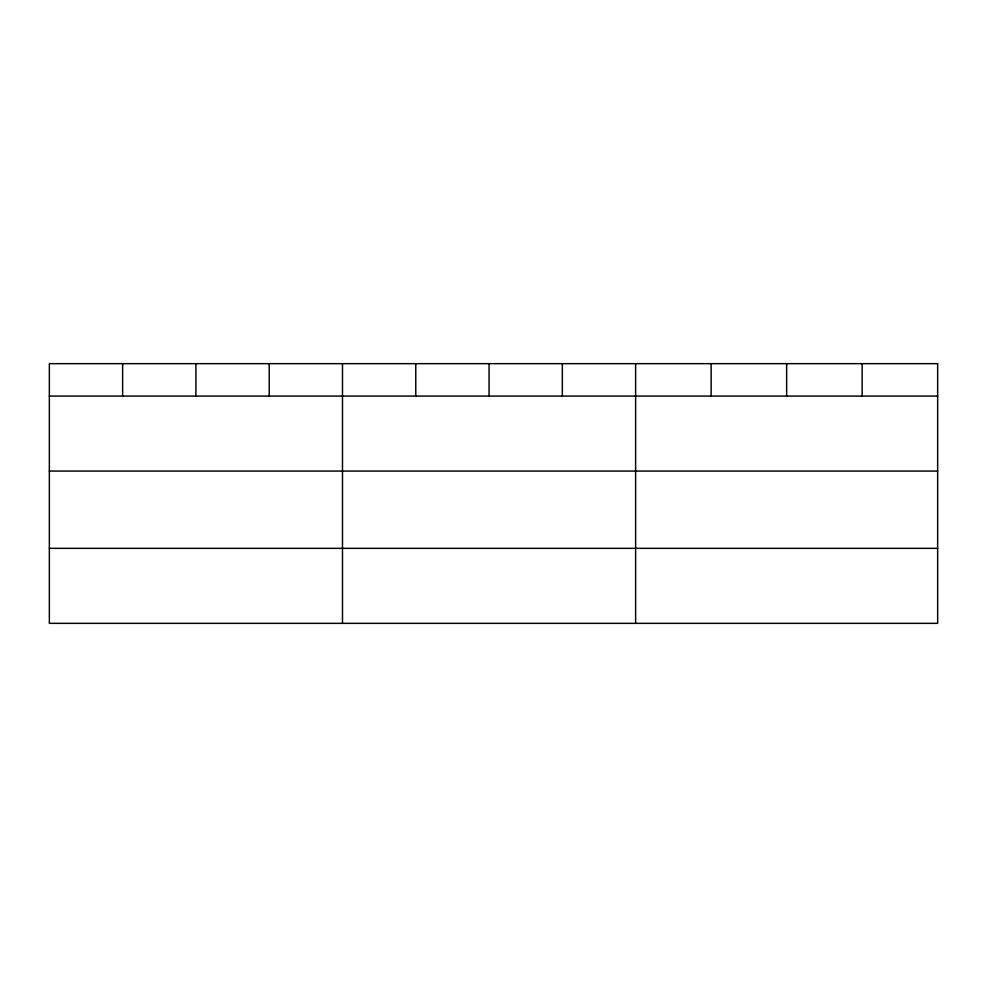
<?xml version="1.0" encoding="UTF-8"?>
<svg xmlns="http://www.w3.org/2000/svg" width="987" height="987" viewBox="0 0 987 987"><rect width="100%" height="100%" fill="white"/><g stroke="black" fill="none" stroke-linecap="round" stroke-linejoin="round"><path stroke-width="1.48" d="M49.35 396.083L937.65 396.083M49.35 471.07L937.65 471.07M49.35 548.34L937.65 548.34M862.144 363.66L862.144 396.083M786.639 363.66L786.639 396.083M711.133 363.66L711.133 396.083M635.628 363.66L635.628 623.34M562.343 363.66L562.343 396.083M489.058 363.66L489.058 396.083M415.774 363.66L415.774 396.083M342.489 363.66L342.489 623.34M269.204 363.66L269.204 396.083M195.919 363.66L195.919 396.083M122.635 363.66L122.635 396.083M937.65 363.66L49.35 363.66L49.35 623.34L937.65 623.34L937.65 363.66"/></g></svg>
